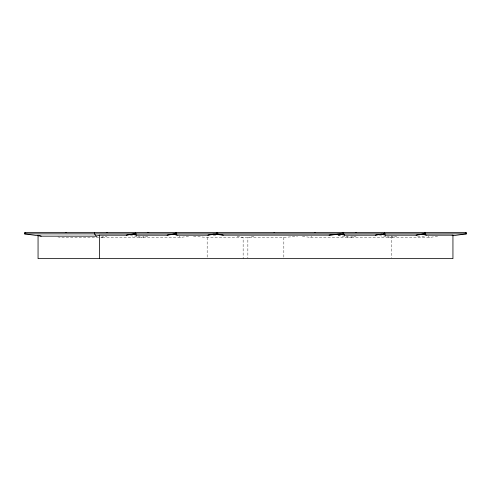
<?xml version="1.0" encoding="UTF-8"?>
<svg xmlns="http://www.w3.org/2000/svg" width="491" height="491" viewBox="0 0 491 491"><rect width="100%" height="100%" fill="white"/><g stroke="black" fill="none" stroke-linecap="round" stroke-linejoin="round"><path stroke-width="0.37" stroke-dasharray="2.46 1.84" d="M100.943 237.245L102.447 237.454L103.362 236.324M130.422 235.68L143.212 237.454L144.127 236.324M302.438 236.306L310.711 237.454L311.625 236.324M337.937 235.576L351.476 237.454L352.391 236.324M379.457 235.68L392.241 237.454L393.156 236.324M253.841 236.294L247.857 237.454L247.857 257.873M100.999 237.147L106.983 236.312M102.447 237.454L139.524 237.454L147.754 236.312M143.212 237.454L180.289 237.454L188.519 236.312M310.711 237.454L347.788 237.454L356.018 236.312M351.476 237.454L388.553 237.454L396.783 236.312M392.241 237.454L429.318 237.454L437.549 236.312M193.528 236.3L207.165 237.454L283.835 237.454L297.472 236.3M213.241 235.146L217.077 235.146M338.164 235.189L340.416 235.189M417.62 236.165L424.519 236.165M98.759 237.454L61.682 237.454L57.92 236.932M237.159 236.294L243.143 237.454L243.143 258.634M428.404 236.324L429.318 237.454M387.638 236.324L388.553 237.454M346.873 236.324L347.788 237.454M179.375 236.324L180.289 237.454M138.609 236.324L139.524 237.454M391.493 235.944L391.493 257.873M283.835 237.454L283.835 258.634M207.165 237.454L207.165 258.634"/><path stroke-width="0.74" d="M38.059 235.189L38.059 258.634L452.941 258.634L452.941 235.189L426.145 235.189L425.132 233.931L416.104 235.189L385.374 235.189L384.226 233.869L384.447 232.366L384.919 233.857L343.768 233.882L329.105 235.146L223.344 235.146L217.01 233.912L207.84 235.189L177.11 235.189L176.097 233.931L167.075 235.189L136.345 235.189L135.332 233.931L126.31 235.189L99.507 235.189L96.371 236.165L94.536 233.894L94.653 232.366L94.505 233.857L24.55 233.857L25.023 232.366L465.977 232.366L466.45 233.857L422.843 233.931M176.06 233.882L176.183 232.366L176.656 233.857L176.183 232.366L175.956 233.869L133.043 233.931M343.559 233.882L343.682 232.366L342.172 232.495M425.089 233.882L425.212 232.366L425.685 233.857L425.212 232.366L424.991 233.869L384.84 233.869L384.447 232.366L384.226 233.869M452.156 235.435L452.941 235.189M126.31 235.189L129.329 234.434M167.075 235.189L170.095 234.434M207.84 235.189L210.86 234.434M336.906 234.219L340.22 234.09L344.608 235.189L375.339 235.189L378.358 234.434M416.104 235.189L419.124 234.434M175.956 233.869L176.183 232.366L176.472 233.882L173.808 233.931M424.991 233.869L425.212 232.366L425.501 233.882M375.339 235.189L384.367 233.931L384.447 232.366L384.735 233.882M452.874 235.741L466.18 233.894M329.105 235.146L335.23 234.422M343.614 233.912L344.608 235.189M24.937 233.882L25.023 232.366L25.575 232.446M94.53 233.882L135.295 233.882L135.418 232.366L135.89 233.857L135.418 232.366L135.191 233.869L135.418 232.366L135.706 233.882M176.57 233.869L343.768 233.882M466.063 233.882L465.977 232.366M212.965 234.09L223.344 235.146M24.82 233.894L41.195 236.165L96.371 236.165M147.318 232.366L148.828 232.495M355.582 232.366L356.135 232.446M314.817 232.366L315.369 232.446M274.052 232.366L274.604 232.446M106.553 232.366L107.106 232.446M65.788 232.366L66.34 232.446M421.751 234.09L426.145 235.189M380.985 234.09L385.374 235.189M172.715 234.09L177.11 235.189M131.95 234.09L136.345 235.189M38.844 235.435L41.195 236.165M216.948 232.366L217.237 233.882M99.507 235.189L99.507 258.634M343.682 232.366L343.454 233.857L343.682 232.366"/></g></svg>
